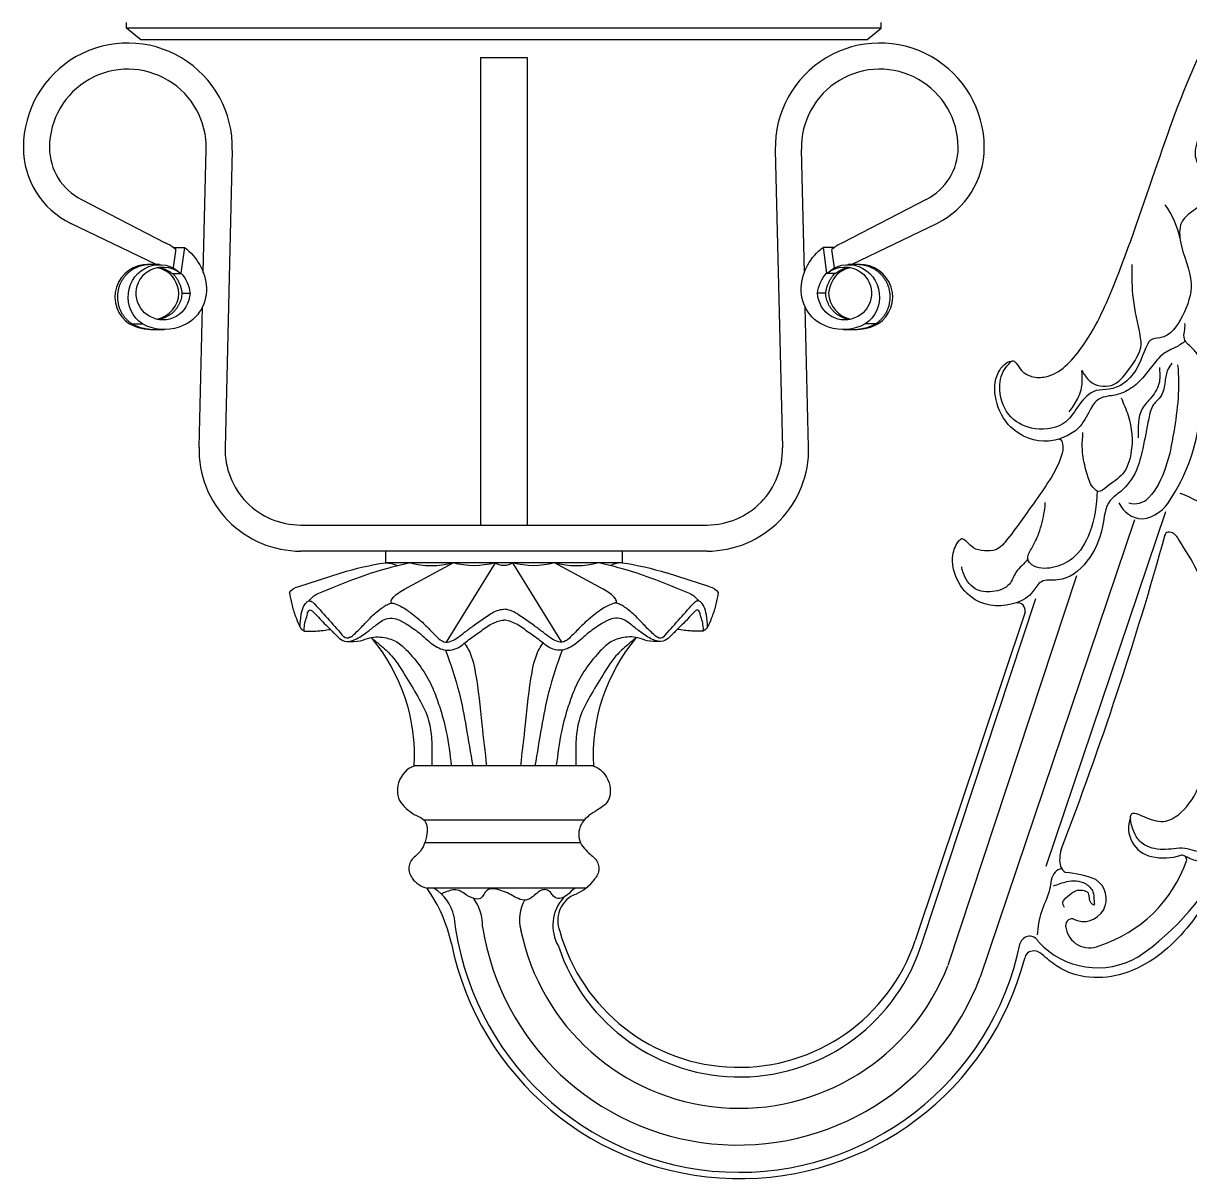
# Model space of a CAD drawing. Header units: millimetres. Extents: x 0 to 13338, y 0 to 11580.
# Drawn here: x 7496.9 to 7898.6, y 3753.6 to 4151.5 of the extents above; entities that cross this region are included whole.
import ezdxf

# ---------------------------------------------------------------- set-up
doc = ezdxf.new("R2010")
doc.units = ezdxf.units.MM
doc.layers.add('dwgmodels.com', color=250, linetype='Continuous')

# ---------------------------------------------------------------- blocks, each defined once
blk = doc.blocks.new('A$C11D80F1E')
at = {"color": 0}
for p, q in [((33.11, 74), (114.57, 74)), ((33.11, 74), (33.11, 70)), ((114.57, 74), (114.57, 70)), ((33.11, 70), (114.57, 70)), ((39.65, 60.87), (56.4, 70)), ((70.81, 70), (54, 42.7)), ((76.88, 70), (93.69, 42.7)), ((108.04, 60.87), (91.29, 70)), ((2.85, 61.76), (17.78, 66.51)), ((144.83, 61.76), (129.91, 66.51)), ((5.13, 46.49), (5.08, 47.54)), ((5.13, 46.49), (9.05, 46.49)), ((142.56, 46.49), (138.64, 46.49)), ((142.56, 46.49), (142.61, 47.54)), ((49.06, 5.42), (49.06, 0)), ((98.62, 5.42), (98.62, 0)), ((42.84, 0), (104.85, 0))]:
    blk.add_line(p, q, dxfattribs=at)
for centre, radius, start, end in [((48.26, -31.96), 103.08, 98.4467, 107.196), ((48.81, 95.32), 26.43, 253.3189, 286.6811), ((63.6, 95.03), 26.05, 253.9416, 286.0584), ((73.84, 74.11), 5.11, 233.547, 306.453), ((73.84, 74.11), 5.11, 233.547, 306.453), ((84.09, 95.03), 26.05, 253.9416, 286.0584), ((98.88, 95.32), 26.43, 253.3189, 286.6811), ((99.43, -31.96), 103.08, 72.804, 81.5533), ((4.57, 56.32), 5.7, 107.4554, 143.1754), ((143.12, 56.32), 5.7, 36.8246, 72.5446), ((12.48, 52.99), 6.92, 114.7666, 145.7117), ((135.21, 52.99), 6.92, 34.2883, 65.2334), ((-873.32, -738.8), 1187.14, 41.28586, 42.01956), ((1021.01, -738.8), 1187.14, 137.98044, 138.71414), ((19.94, 45.68), 1.69, 224.5831, 306.0706), ((-19.76, 3.74), 62.71, 356.5842, 40.2137), ((167.45, 3.74), 62.71, 139.7863, 183.4158), ((127.75, 45.68), 1.69, 233.9294, 315.4169)]:
    blk.add_arc(centre, radius, start, end, dxfattribs=at)
for points in [[(9.58, 59.27), (23.19, 64.71), (33.44, 68.04), (41.22, 70)], [(33.11, 70), (35.52, 69.68), (37.11, 69)], [(138.11, 59.27), (124.5, 64.71), (114.25, 68.04), (106.47, 70)], [(114.57, 70), (112.17, 69.68), (110.58, 69)], [(0, 59.73), (0.77, 55.79), (2.1, 51.51), (3.35, 48.46), (3.95, 47.4), (5.13, 46.49)], [(147.69, 59.73), (146.92, 55.79), (145.59, 51.51), (144.34, 48.46), (143.74, 47.4), (142.56, 46.49)], [(5.08, 47.54), (5.46, 49.75), (6.09, 51.98), (6.65, 53.46), (7.09, 53.73), (8.07, 53.21), (9.95, 51.21), (14.14, 47.02), (16.75, 44.4), (19, 42.96), (22.6, 43.54), (26.63, 46.07)], [(142.61, 47.54), (142.23, 49.75), (141.6, 51.98), (141.03, 53.46), (140.59, 53.73), (139.62, 53.21), (137.73, 51.21), (133.55, 47.02), (130.94, 44.4), (128.69, 42.96), (125.09, 43.54), (121.05, 46.07)], [(9.05, 46.49), (10.98, 46.62), (13.54, 46.96), (14.14, 47.02)], [(19.88, 42.84), (24.52, 43.15), (27.68, 44.13), (33.38, 44.09), (37.42, 42.47), (41.04, 39.15), (45.75, 33.27), (49.34, 26.81), (51.64, 20.55), (54.02, 11.79), (55.76, 0.14)], [(28.13, 44.23), (31.17, 41.77), (35.21, 37.9), (40.37, 30.35), (44.69, 23.05), (47.94, 15.67), (48.96, 9.18), (49.06, 5.42)], [(127.81, 42.84), (123.17, 43.15), (120, 44.13), (114.31, 44.09), (110.27, 42.47), (106.65, 39.15), (101.93, 33.27), (98.35, 26.81), (96.04, 20.55), (93.67, 11.79), (91.93, 0.14)], [(119.56, 44.23), (116.52, 41.77), (112.48, 37.9), (107.31, 30.35), (103, 23.05), (99.75, 15.67), (98.73, 9.18), (98.62, 5.42)], [(138.64, 46.49), (136.71, 46.62), (134.15, 46.96), (133.55, 47.02)], [(68.02, 0), (66.38, 14.39), (64.12, 32.22), (61.61, 40.32), (60.34, 42.35)], [(79.66, 0), (81.31, 14.39), (83.57, 32.22), (86.07, 40.32), (87.35, 42.35)], [(53.79, 39.92), (58.41, 25.31), (60.87, 13.31), (63.11, 0)], [(93.9, 39.92), (89.28, 25.31), (86.82, 13.31), (84.57, 0)]]:
    blk.add_spline(points, degree=3, dxfattribs=at)
for points, knots in [([(35.15, 56.11), (34.88, 56.64), (35.92, 58.79), (38.03, 59.97), (39.65, 60.87)], [0.197406, 0.197406, 0.197406, 0.197406, 1.733081, 6.93265, 6.93265, 6.93265, 6.93265]), ([(112.54, 56.11), (112.81, 56.64), (111.77, 58.79), (109.66, 59.97), (108.04, 60.87)], [0.197406, 0.197406, 0.197406, 0.197406, 1.733081, 6.93265, 6.93265, 6.93265, 6.93265]), ([(3.68, 47.88), (3.75, 49.29), (3.88, 51.66), (4.62, 54.58), (5.63, 56.16), (6.73, 57.1), (7.85, 56.6), (8.39, 56.11), (8.65, 55.82)], [0, 0, 0, 0, 4.220876, 7.14171, 8.810482, 9.961774, 10.979137, 12.122184, 12.122184, 12.122184, 12.122184]), ([(144.01, 47.88), (143.94, 49.29), (143.81, 51.66), (143.07, 54.58), (142.06, 56.16), (140.96, 57.1), (139.83, 56.6), (139.3, 56.11), (139.04, 55.82)], [0, 0, 0, 0, 4.220876, 7.14171, 8.810482, 9.961774, 10.979137, 12.122184, 12.122184, 12.122184, 12.122184]), ([(20.93, 44.31), (20.94, 44.31), (21.5, 44.62), (22.39, 45.51), (24.13, 47.07), (25.64, 48.67), (27.25, 50.47), (29.17, 52.31), (30.83, 53.74), (32.5, 54.89), (33.72, 55.66), (35.36, 56.36), (38.27, 55.13), (40.9, 53.51), (43.96, 51.18), (47.73, 47.7), (50.05, 45.1), (53.03, 42.42), (55.83, 42.85), (57.97, 44.22), (60.47, 46.16), (63.53, 48.51), (66.64, 50.56), (69.87, 52.92), (72.3, 53.96), (73.84, 53.99)], [1.089428, 1.089428, 1.089428, 1.089428, 1.113629, 2.744161, 4.895151, 7.312513, 9.986828, 12.742234, 14.977, 16.847128, 18.632822, 19.677187, 21.312086, 23.926402, 31.094009, 35.520472, 39.976686, 42.401082, 44.540901, 47.111965, 50.262785, 53.927866, 58.727463, 61.370755, 66.062187, 66.062187, 66.062187, 66.062187]), ([(126.76, 44.31), (126.75, 44.31), (126.19, 44.62), (125.3, 45.51), (123.56, 47.07), (122.05, 48.67), (120.44, 50.47), (118.52, 52.31), (116.86, 53.74), (115.19, 54.89), (113.96, 55.66), (112.33, 56.36), (109.42, 55.13), (106.78, 53.51), (103.73, 51.18), (99.96, 47.7), (97.64, 45.1), (94.66, 42.42), (91.86, 42.85), (89.72, 44.22), (87.22, 46.16), (84.16, 48.51), (81.05, 50.56), (77.82, 52.92), (75.38, 53.96), (73.84, 53.99)], [1.089428, 1.089428, 1.089428, 1.089428, 1.113629, 2.744161, 4.895151, 7.312513, 9.986828, 12.742234, 14.977, 16.847128, 18.632822, 19.677187, 21.312086, 23.926402, 31.094009, 35.520472, 39.976686, 42.401082, 44.540901, 47.111965, 50.262785, 53.927866, 58.727463, 61.370755, 66.062187, 66.062187, 66.062187, 66.062187]), ([(26.63, 46.07), (27.69, 46.88), (29.36, 48.16), (31.63, 50), (34.06, 51), (37.19, 50.82), (40.67, 48.7), (44.9, 45.91), (48.75, 42.05), (53.06, 39.62), (57.71, 40.06), (61.24, 43.23), (65.57, 46.13), (69.3, 49.03), (72.53, 50.2), (73.84, 50.23)], [0, 0, 0, 0, 4.006445, 6.311355, 8.705584, 11.556721, 15.399299, 20.626755, 26.798865, 31.785461, 34.793218, 40.136381, 45.507878, 50.455113, 54.650809, 54.650809, 54.650809, 54.650809]), ([(121.05, 46.07), (120, 46.88), (118.33, 48.16), (116.06, 50), (113.63, 51), (110.5, 50.82), (107.02, 48.7), (102.79, 45.91), (98.94, 42.05), (94.63, 39.62), (89.98, 40.06), (86.45, 43.23), (82.12, 46.13), (78.38, 49.03), (75.16, 50.2), (73.84, 50.23)], [0, 0, 0, 0, 4.006445, 6.311355, 8.705584, 11.556721, 15.399299, 20.626755, 26.798865, 31.785461, 34.793218, 40.136381, 45.507878, 50.455113, 54.650809, 54.650809, 54.650809, 54.650809])]:
    blk.add_open_spline(points, degree=3, knots=knots, dxfattribs=at)
blk = doc.blocks.new('Public Light 9_side_dwgmodels.com')
at = {"color": 0}
for p, q in [((-645.01, 3439.06), (-645.01, 3441.06)), ((-385.01, 3439.06), (-645.01, 3439.06)), ((-385.01, 3439.06), (-645.01, 3439.06)), ((-640.01, 3435.06), (-645.01, 3439.06)), ((-390.01, 3435.06), (-385.01, 3439.06)), ((-385.01, 3439.06), (-385.01, 3441.06)), ((-390.01, 3435.06), (-640.01, 3435.06)), ((-390.01, 3435.06), (-640.01, 3435.06)), ((-523.01, 3428.94), (-507.01, 3428.94)), ((-523.01, 3428.94), (-507.01, 3428.94)), ((-523.01, 3428.94), (-523.01, 3267.94)), ((-507.01, 3428.94), (-507.01, 3267.94)), ((-618.54, 3354.91), (-617.52, 3397.28)), ((-618.54, 3354.91), (-617.52, 3397.28)), ((-608.52, 3397.07), (-611, 3294.57)), ((-608.52, 3397.07), (-611, 3294.57)), ((-421.5, 3397.07), (-419.02, 3294.57)), ((-421.5, 3397.07), (-419.02, 3294.57)), ((-411.47, 3354.91), (-412.5, 3397.28)), ((-411.47, 3354.91), (-412.5, 3397.28)), ((-660.48, 3380.06), (-631.64, 3365.15)), ((-660.48, 3380.06), (-631.64, 3365.15)), ((-369.54, 3380.06), (-398.38, 3365.15)), ((-369.54, 3380.06), (-398.38, 3365.15)), ((-634.77, 3357.62), (-664.14, 3371.83)), ((-634.77, 3357.62), (-664.14, 3371.83)), ((-395.25, 3357.62), (-365.88, 3371.83)), ((-395.25, 3357.62), (-365.88, 3371.83)), ((-628.91, 3363.55), (-625.03, 3363.55)), ((-628.91, 3363.55), (-625.03, 3363.55)), ((-625.03, 3363.55), (-626.21, 3354.66)), ((-625.03, 3363.55), (-626.21, 3354.66)), ((-401.11, 3363.55), (-404.99, 3363.55)), ((-401.11, 3363.55), (-404.99, 3363.55)), ((-404.99, 3363.55), (-403.81, 3354.66)), ((-404.99, 3363.55), (-403.81, 3354.66)), ((-401.12, 3356.47), (-402.01, 3362.88)), ((-633.65, 3357.62), (-637.84, 3357.62)), ((-626.36, 3354.66), (-626.21, 3354.66)), ((-626.36, 3354.66), (-626.21, 3354.66)), ((-403.66, 3354.66), (-403.81, 3354.66)), ((-403.66, 3354.66), (-403.81, 3354.66)), ((-392.18, 3357.62), (-396.36, 3357.62)), ((-630.15, 3354.54), (-630.01, 3354.54)), ((-630.15, 3354.54), (-630.01, 3354.54)), ((-629.17, 3354.54), (-626.23, 3354.54)), ((-629.17, 3354.54), (-626.23, 3354.54)), ((-400.85, 3354.54), (-403.79, 3354.54)), ((-400.85, 3354.54), (-403.79, 3354.54)), ((-399.87, 3354.54), (-400, 3354.54)), ((-399.87, 3354.54), (-400, 3354.54)), ((-625.89, 3347.76), (-623.09, 3347.76)), ((-625.89, 3347.76), (-623.09, 3347.76)), ((-404.13, 3347.76), (-406.93, 3347.76)), ((-404.13, 3347.76), (-406.93, 3347.76)), ((-620, 3294.78), (-618.83, 3343)), ((-620, 3294.78), (-618.83, 3343)), ((-410.02, 3294.78), (-411.19, 3343)), ((-410.02, 3294.78), (-411.19, 3343)), ((-643.01, 3337.18), (-639.49, 3337.18)), ((-643.01, 3337.18), (-639.49, 3337.18)), ((-636.12, 3335.28), (-631.99, 3335.28)), ((-398.03, 3335.28), (-393.9, 3335.28)), ((-387.01, 3337.18), (-390.53, 3337.18)), ((-387.01, 3337.18), (-390.53, 3337.18)), ((-287.05, 3272.46), (-328.27, 3150.27)), ((-585.01, 3267.94), (-445.01, 3267.94)), ((-585.01, 3267.94), (-445.01, 3267.94)), ((-297.77, 3269.76), (-350.96, 3112.21)), ((-445.01, 3258.94), (-585.01, 3258.94)), ((-317.8, 3250.44), (-362.02, 3116.25)), ((-331.9, 3242.54), (-370.85, 3124.37)), ((-335.44, 3237.92), (-373.3, 3124.88)), ((-484.35, 3184.94), (-545.67, 3184.94)), ((-487.34, 3166.3), (-542.44, 3166.3)), ((-488.8, 3158.42), (-542.2, 3158.42)), ((-486.86, 3142.8), (-541.44, 3142.8))]:
    blk.add_line(p, q, dxfattribs=at)
for centre, radius, start, end in [((-644.51, 3397.94), 36, 358.613, 180), ((-644.51, 3397.94), 36, 358.613, 180), ((-385.51, 3397.94), 36, 0, 181.387), ((-385.51, 3397.94), 36, 0, 181.387), ((-644.51, 3397.94), 27, 358.613, 180), ((-644.51, 3397.94), 27, 358.613, 180), ((-385.51, 3397.94), 27, 0, 181.387), ((-385.51, 3397.94), 27, 0, 181.387), ((-651.51, 3397.94), 29, 180, 244.182), ((-651.51, 3397.94), 29, 180, 244.182), ((-651.51, 3397.94), 20, 180, 243.356), ((-651.51, 3397.94), 20, 180, 243.356), ((-378.51, 3397.94), 20, 296.644, 0), ((-378.51, 3397.94), 20, 296.644, 0), ((-378.51, 3397.94), 29, 295.818, 0), ((-378.51, 3397.94), 29, 295.818, 0), ((-313.66, 3359.81), 32.3, 11.882, 34.8659), ((-639.63, 3348.29), 18.65, 51.4541, 64.6137), ((-639.63, 3348.29), 18.65, 51.4541, 64.6137), ((-390.38, 3348.29), 18.65, 115.3863, 128.5459), ((-390.38, 3348.29), 18.65, 115.3863, 128.5459), ((-637.84, 3346.51), 11.12, 87.6387, 237.0539), ((-637.84, 3346.51), 11.12, 87.6387, 237.0539), ((-636.56, 3346.62), 10.19, 51.0105, 78.064), ((-636.56, 3346.62), 10.19, 51.0105, 78.064), ((-637.84, 3346.51), 11.12, 46.2524, 62.9284), ((-637.84, 3346.51), 11.12, 46.2524, 62.9284), ((-638.19, 3346.68), 11.34, 5.4632, 56.1835), ((-638.19, 3346.68), 11.34, 5.4632, 56.1835), ((-391.83, 3346.68), 11.34, 123.8165, 174.5368), ((-391.83, 3346.68), 11.34, 123.8165, 174.5368), ((-393.46, 3346.62), 10.19, 101.936, 128.9895), ((-393.46, 3346.62), 10.19, 101.936, 128.9895), ((-392.18, 3346.51), 11.12, 117.0716, 133.7476), ((-392.18, 3346.51), 11.12, 117.0716, 133.7476), ((-392.18, 3346.51), 11.12, 302.9461, 92.3613), ((-392.18, 3346.51), 11.12, 302.9461, 92.3613), ((-636.54, 3348.23), 9.65, 282.6039, 357.1751), ((-636.54, 3348.23), 9.65, 282.6039, 357.1751), ((-393.48, 3348.23), 9.65, 182.8249, 257.3961), ((-393.48, 3348.23), 9.65, 182.8249, 257.3961), ((-636.12, 3352.06), 16.78, 242.4381, 271.5859), ((-636.12, 3352.06), 16.78, 242.4381, 271.5859), ((-393.9, 3352.06), 16.78, 268.4141, 297.5619), ((-393.9, 3352.06), 16.78, 268.4141, 297.5619), ((-339.34, 3312.1), 64.49, 326.6417, 351.5973), ((-585.01, 3293.94), 35, 178.613, 270), ((-585.01, 3293.94), 35, 178.613, 270), ((-585.01, 3293.94), 26, 178.613, 270), ((-585.01, 3293.94), 26, 178.613, 270), ((-445.01, 3293.94), 35, 270, 1.387), ((-445.01, 3293.94), 35, 270, 1.387), ((-445.01, 3293.94), 26, 270, 1.387), ((-445.01, 3293.94), 26, 270, 1.387), ((-294.53, 3279.49), 9.46, 204.7246, 266.8972), ((-297.66, 3281.97), 6.69, 252.2165, 315.5075), ((-296.76, 3282.79), 12.86, 277.6849, 331.4031), ((-1464.1, 3593.2), 1221.94, 339.04181, 344.40095), ((-338.1, 3238.45), 2.71, 348.7265, 98.5679), ((-289.74, 3163.58), 10.09, 159.5102, 257.73), ((-313.06, 3152.77), 10.49, 161.3181, 193.7802), ((-348.07, 3194.45), 91.24, 304.4045, 334.2147), ((-287.68, 3174.38), 21.09, 258.4991, 286.6159), ((-281.39, 3152.59), 1.61, 356.1745, 99.4442), ((-319.49, 3151.78), 4.04, 200.7879, 240.5029), ((-324.21, 3167.82), 47, 287.626, 340.9548), ((-538.82, 3152.23), 9.78, 217.5595, 254.4927), ((-496.97, 3156.22), 16.8, 290.2949, 323.6407), ((-323.79, 3115.65), 32.69, 67.2164, 85.9623), ((-315.28, 3139.19), 7.81, 242.9575, 57.8195), ((-584.35, 3112.53), 52.51, 12.3463, 35.1993), ((-547.08, 3129.91), 15.24, 12.7491, 57.7418), ((-539.38, 3129.66), 17.06, 359.5328, 34.4015), ((-496.46, 3132.05), 13.2, 149.6633, 195.1495), ((-484.02, 3130.01), 14.11, 137.0119, 210.6043), ((-486.63, 3131.75), 9.81, 117.3672, 202.0728), ((-433.94, 3143.82), 98.83, 186.1218, 348.3916), ((-319.21, 3129.98), 2.3, 80.3569, 196.1302), ((-434.36, 3143.43), 89.06, 188.9872, 339.4766), ((-433.8, 3144), 76.96, 191.5429, 338.79), ((-434.02, 3145.17), 64.03, 195.4988, 341.5207), ((-333.9, 3122.89), 3.39, 26.0963, 162.137), ((-313.3, 3130.53), 8.21, 188.3676, 293.9068), ((-433.73, 3144.2), 101.4, 191.6292, 345.4771), ((-433.75, 3143.62), 65.79, 198.4277, 342.989), ((-310.44, 3143.19), 27.76, 222.6515, 300.1001)]:
    blk.add_arc(centre, radius, start, end, dxfattribs=at)
at = {"color": 0, "extrusion": (0, 0, -1)}
for centre, major_axis, start_param, end_param in [((-635.39, 3348.29), (0, 18.65), 0.612572, 1.496177), ((-635.39, 3348.29), (0, 18.65), 0.612572, 1.496177), ((-394.63, 3348.29), (0, 18.65), 4.787008, 5.670613), ((-394.63, 3348.29), (0, 18.65), 4.787008, 5.670613), ((-633.65, 3346.51), (0, 11.12), 3.716611, 7.046725), ((-633.65, 3346.51), (0, 11.12), 3.716611, 7.046725), ((-633.05, 3347.74), (0, -8.9), 0.466622, 2.507431), ((-633.05, 3347.74), (0, -8.9), 0.466622, 2.507431), ((-632.42, 3346.62), (0, -10.19), 2.521056, 3.822089), ((-632.42, 3346.62), (0, -10.19), 2.521056, 3.822089), ((-633.99, 3346.68), (0, -11.34), 3.931376, 4.617039), ((-633.99, 3346.68), (0, -11.34), 3.931376, 4.617039), ((-396.02, 3346.68), (0, -11.34), 1.666146, 2.351809), ((-396.02, 3346.68), (0, -11.34), 1.666146, 2.351809), ((-396.36, 3346.51), (0, 11.12), 5.519646, 8.84976), ((-396.36, 3346.51), (0, 11.12), 5.519646, 8.84976), ((-397.6, 3346.62), (0, -10.19), 2.461097, 3.76213), ((-397.6, 3346.62), (0, -10.19), 2.461097, 3.76213), ((-396.97, 3347.74), (0, -8.9), 3.775755, 5.816563), ((-396.97, 3347.74), (0, -8.9), 3.775755, 5.816563), ((-632.4, 3348.23), (0, -9.65), 4.761694, 6.788615), ((-632.4, 3348.23), (0, -9.65), 4.761694, 6.788615), ((-630.47, 3349.13), (0, 13.52), 1.530111, 2.863474), ((-630.47, 3349.13), (0, 13.52), 1.530111, 2.863474), ((-399.55, 3349.13), (0, 13.52), 3.419712, 4.753074), ((-399.55, 3349.13), (0, 13.52), 3.419712, 4.753074), ((-397.62, 3348.23), (0, -9.65), 5.777756, 7.804677), ((-397.62, 3348.23), (0, -9.65), 5.777756, 7.804677), ((-631.99, 3352.06), (0, 16.78), 2.821184, 3.622639), ((-631.99, 3352.06), (0, 16.78), 2.821184, 3.622639), ((-398.03, 3352.06), (0, 16.78), 2.660546, 3.462001), ((-398.03, 3352.06), (0, 16.78), 2.660546, 3.462001)]:
    blk.add_ellipse(centre, major_axis=major_axis, ratio=0.965926, start_param=start_param, end_param=end_param, dxfattribs=at)
at = {"color": 0}
for points, knots in [([(-144.39, 3456.98), (-144.59, 3457.01), (-149.36, 3457.56), (-156.35, 3455.3), (-169.32, 3455.73), (-167.1, 3467.26), (-176.76, 3468.26), (-180.68, 3474.54), (-187.42, 3472.86), (-193.63, 3466.81), (-205.41, 3461.04), (-214.22, 3468.37), (-221.61, 3464.76), (-221.95, 3456.29), (-229.7, 3451.3), (-236.66, 3447.76), (-243.79, 3448.42), (-247.62, 3441.98), (-246.96, 3432.37), (-256.8, 3432.33), (-262.73, 3426.44), (-263.28, 3418.32), (-261.19, 3407.36), (-270.04, 3405.2), (-276.32, 3401.74), (-277.75, 3393.46), (-271.94, 3387.28), (-273.77, 3377.36), (-282.37, 3373.99), (-282.34, 3362.65), (-276.4, 3352.48), (-280.59, 3340.15), (-285.99, 3331.92), (-292.27, 3332.33), (-294.64, 3327.51), (-296.28, 3321.96), (-301.12, 3316.43), (-306.24, 3314.45), (-312.23, 3314.73), (-317.12, 3309.5), (-321.35, 3301.8), (-331.71, 3299.97), (-341.34, 3304.44), (-345.01, 3313.34), (-343.59, 3320.71), (-341.13, 3323.34), (-339.72, 3324.85), (-337.97, 3323.28), (-336.89, 3320.82), (-333.01, 3318.65), (-324.57, 3318.77), (-313.3, 3330.94), (-302.03, 3356.22), (-290.2, 3391.78), (-278.18, 3425.83), (-262.31, 3454.75), (-241.95, 3476.53), (-209.26, 3490.33), (-178.13, 3488.42), (-157.8, 3484.95), (-149.89, 3482.86)], [68.745573, 68.745573, 68.745573, 68.745573, 69.371789, 83.935665, 92.143186, 99.416194, 109.400519, 114.722692, 119.115345, 127.461122, 141.90907, 152.592056, 155.834714, 164.433194, 174.288665, 181.460787, 188.098034, 193.225248, 201.87069, 212.161103, 215.665147, 226.247689, 235.818054, 243.114032, 249.717189, 256.783266, 264.512078, 273.632936, 281.761003, 288.564313, 303.932519, 315.445726, 326.343852, 329.633935, 331.777673, 341.199383, 347.635797, 352.793961, 357.227745, 364.916484, 372.273516, 383.128446, 392.281224, 402.375148, 409.691607, 412.895663, 413.756208, 415.097047, 418.433565, 422.456093, 427.285249, 442.860315, 467.107627, 511.989599, 554.396405, 575.348715, 610.675786, 641.634077, 678.291245, 702.752214, 702.752214, 702.752214, 702.752214]), ([(-637.38, 3357.61), (-637.58, 3357.6), (-637.79, 3357.59), (-638.36, 3357.54), (-638.74, 3357.48), (-639.48, 3357.33), (-639.84, 3357.24), (-640.55, 3357.03), (-640.89, 3356.9), (-641.53, 3356.64), (-641.86, 3356.49), (-642.51, 3356.14), (-642.83, 3355.95), (-643.46, 3355.53), (-643.76, 3355.31), (-644.33, 3354.84), (-644.6, 3354.6), (-645.09, 3354.11), (-645.33, 3353.85), (-645.8, 3353.28), (-646.02, 3352.98), (-646.44, 3352.36), (-646.63, 3352.04), (-646.98, 3351.39), (-647.13, 3351.07), (-647.39, 3350.44), (-647.52, 3350.1), (-647.73, 3349.4), (-647.82, 3349.04), (-647.97, 3348.31), (-648.02, 3347.94), (-648.09, 3347.21), (-648.11, 3346.85), (-648.11, 3346.51), (-648.11, 3346.16), (-648.09, 3345.81), (-648.02, 3345.08), (-647.97, 3344.71), (-647.82, 3343.97), (-647.73, 3343.61), (-647.51, 3342.91), (-647.39, 3342.57), (-647.13, 3341.94), (-646.97, 3341.61), (-646.63, 3340.97), (-646.43, 3340.64), (-646.01, 3340.02), (-645.79, 3339.72), (-645.32, 3339.16), (-645.08, 3338.89), (-644.59, 3338.41), (-644.32, 3338.16), (-643.75, 3337.7), (-643.45, 3337.47), (-643.09, 3337.24), (-643.05, 3337.21), (-643.01, 3337.18)], [-16.065531, -16.065531, -16.065531, -16.065531, -15.47988, -15.47988, -14.441155, -14.441155, -13.40243, -13.40243, -12.363705, -12.363705, -11.329344, -11.329344, -10.294983, -10.294983, -9.260622, -9.260622, -8.22626, -8.22626, -7.196316, -7.196316, -6.166372, -6.166372, -5.136427, -5.136427, -4.106483, -4.106483, -3.079862, -3.079862, -2.053241, -2.053241, -1.026621, -1.026621, 0, 0, 0, 1.02841, 1.02841, 2.05682, 2.05682, 3.08523, 3.08523, 4.11364, 4.11364, 5.145389, 5.145389, 6.177138, 6.177138, 7.208888, 7.208888, 8.240637, 8.240637, 9.27321, 9.27321, 10.305783, 10.305783, 10.450198, 10.450198, 10.450198, 10.450198]), ([(-637.38, 3357.61), (-637.58, 3357.6), (-637.79, 3357.59), (-638.36, 3357.54), (-638.74, 3357.48), (-639.48, 3357.33), (-639.84, 3357.24), (-640.55, 3357.03), (-640.89, 3356.9), (-641.53, 3356.64), (-641.86, 3356.49), (-642.51, 3356.14), (-642.83, 3355.95), (-643.46, 3355.53), (-643.76, 3355.31), (-644.33, 3354.84), (-644.6, 3354.6), (-645.09, 3354.11), (-645.33, 3353.85), (-645.8, 3353.28), (-646.02, 3352.98), (-646.44, 3352.36), (-646.63, 3352.04), (-646.98, 3351.39), (-647.13, 3351.07), (-647.39, 3350.44), (-647.52, 3350.1), (-647.73, 3349.4), (-647.82, 3349.04), (-647.97, 3348.31), (-648.02, 3347.94), (-648.09, 3347.21), (-648.11, 3346.85), (-648.11, 3346.51), (-648.11, 3346.16), (-648.09, 3345.81), (-648.02, 3345.08), (-647.97, 3344.71), (-647.82, 3343.97), (-647.73, 3343.61), (-647.51, 3342.91), (-647.39, 3342.57), (-647.13, 3341.94), (-646.97, 3341.61), (-646.63, 3340.97), (-646.43, 3340.64), (-646.01, 3340.02), (-645.79, 3339.72), (-645.32, 3339.16), (-645.08, 3338.89), (-644.59, 3338.41), (-644.32, 3338.16), (-643.75, 3337.7), (-643.45, 3337.47), (-643.09, 3337.24), (-643.05, 3337.21), (-643.01, 3337.18)], [-16.065531, -16.065531, -16.065531, -16.065531, -15.47988, -15.47988, -14.441155, -14.441155, -13.40243, -13.40243, -12.363705, -12.363705, -11.329344, -11.329344, -10.294983, -10.294983, -9.260622, -9.260622, -8.22626, -8.22626, -7.196316, -7.196316, -6.166372, -6.166372, -5.136427, -5.136427, -4.106483, -4.106483, -3.079862, -3.079862, -2.053241, -2.053241, -1.026621, -1.026621, 0, 0, 0, 1.02841, 1.02841, 2.05682, 2.05682, 3.08523, 3.08523, 4.11364, 4.11364, 5.145389, 5.145389, 6.177138, 6.177138, 7.208888, 7.208888, 8.240637, 8.240637, 9.27321, 9.27321, 10.305783, 10.305783, 10.450198, 10.450198, 10.450198, 10.450198]), ([(-633.99, 3356.67), (-633.87, 3356.66), (-633.75, 3356.63), (-633.34, 3356.55), (-633.06, 3356.48), (-632.78, 3356.4)], [16.70257, 16.70257, 16.70257, 16.70257, 17.041767, 17.041767, 17.846307, 17.846307, 17.846307, 17.846307]), ([(-633.99, 3356.67), (-633.87, 3356.66), (-633.75, 3356.63), (-633.34, 3356.55), (-633.06, 3356.48), (-632.78, 3356.4)], [16.70257, 16.70257, 16.70257, 16.70257, 17.041767, 17.041767, 17.846307, 17.846307, 17.846307, 17.846307]), ([(-631.88, 3356.1), (-631.82, 3356.08), (-631.76, 3356.05), (-631.41, 3355.91), (-631.11, 3355.77), (-630.51, 3355.45), (-630.21, 3355.28), (-629.66, 3354.92), (-629.41, 3354.73), (-629.17, 3354.54)], [18.753252, 18.753252, 18.753252, 18.753252, 18.943272, 18.943272, 19.890766, 19.890766, 20.838259, 20.838259, 21.701619, 21.701619, 21.701619, 21.701619]), ([(-631.88, 3356.1), (-631.82, 3356.08), (-631.76, 3356.05), (-631.41, 3355.91), (-631.11, 3355.77), (-630.51, 3355.45), (-630.21, 3355.28), (-629.66, 3354.92), (-629.41, 3354.73), (-629.17, 3354.54)], [18.753252, 18.753252, 18.753252, 18.753252, 18.943272, 18.943272, 19.890766, 19.890766, 20.838259, 20.838259, 21.701619, 21.701619, 21.701619, 21.701619]), ([(-400.85, 3354.54), (-400.61, 3354.73), (-400.36, 3354.91), (-399.81, 3355.27), (-399.52, 3355.45), (-398.92, 3355.77), (-398.62, 3355.91), (-398.26, 3356.05), (-398.2, 3356.08), (-398.14, 3356.1)], [38.876029, 38.876029, 38.876029, 38.876029, 39.727604, 39.727604, 40.677094, 40.677094, 41.626584, 41.626584, 41.824921, 41.824921, 41.824921, 41.824921]), ([(-400.85, 3354.54), (-400.61, 3354.73), (-400.36, 3354.91), (-399.81, 3355.27), (-399.52, 3355.45), (-398.92, 3355.77), (-398.62, 3355.91), (-398.26, 3356.05), (-398.2, 3356.08), (-398.14, 3356.1)], [38.876029, 38.876029, 38.876029, 38.876029, 39.727604, 39.727604, 40.677094, 40.677094, 41.626584, 41.626584, 41.824921, 41.824921, 41.824921, 41.824921]), ([(-397.24, 3356.4), (-396.96, 3356.48), (-396.68, 3356.55), (-396.27, 3356.63), (-396.15, 3356.66), (-396.03, 3356.67)], [42.731508, 42.731508, 42.731508, 42.731508, 43.532122, 43.532122, 43.87522, 43.87522, 43.87522, 43.87522]), ([(-397.24, 3356.4), (-396.96, 3356.48), (-396.68, 3356.55), (-396.27, 3356.63), (-396.15, 3356.66), (-396.03, 3356.67)], [42.731508, 42.731508, 42.731508, 42.731508, 43.532122, 43.532122, 43.87522, 43.87522, 43.87522, 43.87522]), ([(-387.01, 3337.18), (-386.97, 3337.21), (-386.92, 3337.24), (-386.57, 3337.47), (-386.26, 3337.7), (-385.69, 3338.16), (-385.43, 3338.41), (-384.94, 3338.89), (-384.7, 3339.16), (-384.23, 3339.72), (-384, 3340.02), (-383.58, 3340.64), (-383.39, 3340.97), (-383.04, 3341.61), (-382.89, 3341.94), (-382.63, 3342.57), (-382.5, 3342.91), (-382.29, 3343.61), (-382.19, 3343.97), (-382.05, 3344.71), (-381.99, 3345.08), (-381.92, 3345.81), (-381.91, 3346.16), (-381.91, 3346.51), (-381.91, 3346.85), (-381.92, 3347.21), (-381.99, 3347.94), (-382.05, 3348.31), (-382.19, 3349.04), (-382.29, 3349.4), (-382.5, 3350.1), (-382.62, 3350.44), (-382.89, 3351.07), (-383.04, 3351.39), (-383.38, 3352.04), (-383.58, 3352.36), (-383.99, 3352.98), (-384.22, 3353.28), (-384.69, 3353.85), (-384.93, 3354.11), (-385.42, 3354.6), (-385.68, 3354.84), (-386.25, 3355.31), (-386.56, 3355.53), (-387.18, 3355.95), (-387.51, 3356.14), (-388.16, 3356.49), (-388.48, 3356.64), (-389.12, 3356.9), (-389.46, 3357.03), (-390.17, 3357.24), (-390.54, 3357.33), (-391.28, 3357.48), (-391.65, 3357.54), (-392.23, 3357.59), (-392.44, 3357.6), (-392.64, 3357.61)], [-10.450198, -10.450198, -10.450198, -10.450198, -10.305783, -10.305783, -9.27321, -9.27321, -8.240637, -8.240637, -7.208888, -7.208888, -6.177138, -6.177138, -5.145389, -5.145389, -4.11364, -4.11364, -3.08523, -3.08523, -2.05682, -2.05682, -1.02841, -1.02841, 0, 0, 0, 1.026621, 1.026621, 2.053241, 2.053241, 3.079862, 3.079862, 4.106483, 4.106483, 5.136427, 5.136427, 6.166372, 6.166372, 7.196316, 7.196316, 8.22626, 8.22626, 9.260622, 9.260622, 10.294983, 10.294983, 11.329344, 11.329344, 12.363705, 12.363705, 13.40243, 13.40243, 14.441155, 14.441155, 15.47988, 15.47988, 16.065531, 16.065531, 16.065531, 16.065531]), ([(-387.01, 3337.18), (-386.97, 3337.21), (-386.92, 3337.24), (-386.57, 3337.47), (-386.26, 3337.7), (-385.69, 3338.16), (-385.43, 3338.41), (-384.94, 3338.89), (-384.7, 3339.16), (-384.23, 3339.72), (-384, 3340.02), (-383.58, 3340.64), (-383.39, 3340.97), (-383.04, 3341.61), (-382.89, 3341.94), (-382.63, 3342.57), (-382.5, 3342.91), (-382.29, 3343.61), (-382.19, 3343.97), (-382.05, 3344.71), (-381.99, 3345.08), (-381.92, 3345.81), (-381.91, 3346.16), (-381.91, 3346.51), (-381.91, 3346.85), (-381.92, 3347.21), (-381.99, 3347.94), (-382.05, 3348.31), (-382.19, 3349.04), (-382.29, 3349.4), (-382.5, 3350.1), (-382.62, 3350.44), (-382.89, 3351.07), (-383.04, 3351.39), (-383.38, 3352.04), (-383.58, 3352.36), (-383.99, 3352.98), (-384.22, 3353.28), (-384.69, 3353.85), (-384.93, 3354.11), (-385.42, 3354.6), (-385.68, 3354.84), (-386.25, 3355.31), (-386.56, 3355.53), (-387.18, 3355.95), (-387.51, 3356.14), (-388.16, 3356.49), (-388.48, 3356.64), (-389.12, 3356.9), (-389.46, 3357.03), (-390.17, 3357.24), (-390.54, 3357.33), (-391.28, 3357.48), (-391.65, 3357.54), (-392.23, 3357.59), (-392.44, 3357.6), (-392.64, 3357.61)], [-10.450198, -10.450198, -10.450198, -10.450198, -10.305783, -10.305783, -9.27321, -9.27321, -8.240637, -8.240637, -7.208888, -7.208888, -6.177138, -6.177138, -5.145389, -5.145389, -4.11364, -4.11364, -3.08523, -3.08523, -2.05682, -2.05682, -1.02841, -1.02841, 0, 0, 0, 1.026621, 1.026621, 2.053241, 2.053241, 3.079862, 3.079862, 4.106483, 4.106483, 5.136427, 5.136427, 6.166372, 6.166372, 7.196316, 7.196316, 8.22626, 8.22626, 9.260622, 9.260622, 10.294983, 10.294983, 11.329344, 11.329344, 12.363705, 12.363705, 13.40243, 13.40243, 14.441155, 14.441155, 15.47988, 15.47988, 16.065531, 16.065531, 16.065531, 16.065531]), ([(-629.03, 3354.54), (-628.83, 3354.33), (-628.63, 3354.11), (-628.2, 3353.59), (-627.97, 3353.28), (-627.54, 3352.65), (-627.35, 3352.32), (-626.99, 3351.66), (-626.84, 3351.33), (-626.57, 3350.68), (-626.44, 3350.34), (-626.22, 3349.63), (-626.13, 3349.26), (-625.98, 3348.51), (-625.92, 3348.13), (-625.89, 3347.76), (-625.89, 3347.76), (-625.89, 3347.76)], [25.530999, 25.530999, 25.530999, 25.530999, 26.377531, 26.377531, 27.429312, 27.429312, 28.481092, 28.481092, 29.532873, 29.532873, 30.579805, 30.579805, 31.626737, 31.626737, 32.67367, 32.67367, 32.678697, 32.678697, 32.678697, 32.678697]), ([(-629.03, 3354.54), (-628.83, 3354.33), (-628.63, 3354.11), (-628.2, 3353.59), (-627.97, 3353.28), (-627.54, 3352.65), (-627.35, 3352.32), (-626.99, 3351.66), (-626.84, 3351.33), (-626.57, 3350.68), (-626.44, 3350.34), (-626.22, 3349.63), (-626.13, 3349.26), (-625.98, 3348.51), (-625.92, 3348.13), (-625.89, 3347.76), (-625.89, 3347.76), (-625.89, 3347.76)], [25.530999, 25.530999, 25.530999, 25.530999, 26.377531, 26.377531, 27.429312, 27.429312, 28.481092, 28.481092, 29.532873, 29.532873, 30.579805, 30.579805, 31.626737, 31.626737, 32.67367, 32.67367, 32.678697, 32.678697, 32.678697, 32.678697]), ([(-404.13, 3347.76), (-404.13, 3347.76), (-404.13, 3347.76), (-404.09, 3348.13), (-404.04, 3348.51), (-403.89, 3349.26), (-403.79, 3349.63), (-403.57, 3350.34), (-403.45, 3350.68), (-403.18, 3351.33), (-403.02, 3351.66), (-402.67, 3352.32), (-402.47, 3352.65), (-402.05, 3353.28), (-401.82, 3353.59), (-401.39, 3354.11), (-401.19, 3354.33), (-400.99, 3354.54)], [34.762506, 34.762506, 34.762506, 34.762506, 34.767534, 34.767534, 35.814466, 35.814466, 36.861398, 36.861398, 37.90833, 37.90833, 38.960111, 38.960111, 40.011892, 40.011892, 41.063673, 41.063673, 41.910204, 41.910204, 41.910204, 41.910204]), ([(-404.13, 3347.76), (-404.13, 3347.76), (-404.13, 3347.76), (-404.09, 3348.13), (-404.04, 3348.51), (-403.89, 3349.26), (-403.79, 3349.63), (-403.57, 3350.34), (-403.45, 3350.68), (-403.18, 3351.33), (-403.02, 3351.66), (-402.67, 3352.32), (-402.47, 3352.65), (-402.05, 3353.28), (-401.82, 3353.59), (-401.39, 3354.11), (-401.19, 3354.33), (-400.99, 3354.54)], [34.762506, 34.762506, 34.762506, 34.762506, 34.767534, 34.767534, 35.814466, 35.814466, 36.861398, 36.861398, 37.90833, 37.90833, 38.960111, 38.960111, 40.011892, 40.011892, 41.063673, 41.063673, 41.910204, 41.910204, 41.910204, 41.910204]), ([(-625.89, 3347.76), (-625.9, 3347.61), (-625.91, 3347.46), (-625.95, 3346.99), (-626, 3346.67), (-626.13, 3346.04), (-626.21, 3345.72), (-626.39, 3345.12), (-626.5, 3344.82), (-626.73, 3344.27), (-626.86, 3343.99), (-627.16, 3343.43), (-627.33, 3343.15), (-627.69, 3342.61), (-627.89, 3342.35), (-628.29, 3341.86), (-628.51, 3341.63), (-628.93, 3341.21), (-629.16, 3341), (-629.66, 3340.59), (-629.92, 3340.39), (-630.47, 3340.03), (-630.75, 3339.87), (-631.31, 3339.57), (-631.6, 3339.43), (-632.15, 3339.2), (-632.45, 3339.1), (-633.07, 3338.91), (-633.39, 3338.83), (-633.79, 3338.75), (-633.88, 3338.73), (-633.97, 3338.72)], [29.168704, 29.168704, 29.168704, 29.168704, 29.594011, 29.594011, 30.485055, 30.485055, 31.376098, 31.376098, 32.267141, 32.267141, 33.162312, 33.162312, 34.057482, 34.057482, 34.952652, 34.952652, 35.847822, 35.847822, 36.747558, 36.747558, 37.647293, 37.647293, 38.547029, 38.547029, 39.446764, 39.446764, 40.349634, 40.349634, 41.252503, 41.252503, 41.498023, 41.498023, 41.498023, 41.498023]), ([(-625.89, 3347.76), (-625.9, 3347.61), (-625.91, 3347.46), (-625.95, 3346.99), (-626, 3346.67), (-626.13, 3346.04), (-626.21, 3345.72), (-626.39, 3345.12), (-626.5, 3344.82), (-626.73, 3344.27), (-626.86, 3343.99), (-627.16, 3343.43), (-627.33, 3343.15), (-627.69, 3342.61), (-627.89, 3342.35), (-628.29, 3341.86), (-628.51, 3341.63), (-628.93, 3341.21), (-629.16, 3341), (-629.66, 3340.59), (-629.92, 3340.39), (-630.47, 3340.03), (-630.75, 3339.87), (-631.31, 3339.57), (-631.6, 3339.43), (-632.15, 3339.2), (-632.45, 3339.1), (-633.07, 3338.91), (-633.39, 3338.83), (-633.79, 3338.75), (-633.88, 3338.73), (-633.97, 3338.72)], [29.168704, 29.168704, 29.168704, 29.168704, 29.594011, 29.594011, 30.485055, 30.485055, 31.376098, 31.376098, 32.267141, 32.267141, 33.162312, 33.162312, 34.057482, 34.057482, 34.952652, 34.952652, 35.847822, 35.847822, 36.747558, 36.747558, 37.647293, 37.647293, 38.547029, 38.547029, 39.446764, 39.446764, 40.349634, 40.349634, 41.252503, 41.252503, 41.498023, 41.498023, 41.498023, 41.498023]), ([(-396.05, 3338.72), (-396.13, 3338.73), (-396.22, 3338.75), (-396.63, 3338.83), (-396.95, 3338.91), (-397.56, 3339.1), (-397.86, 3339.2), (-398.42, 3339.43), (-398.7, 3339.57), (-399.27, 3339.87), (-399.55, 3340.03), (-400.09, 3340.39), (-400.36, 3340.59), (-400.85, 3341), (-401.09, 3341.21), (-401.51, 3341.63), (-401.72, 3341.86), (-402.13, 3342.35), (-402.32, 3342.61), (-402.69, 3343.15), (-402.85, 3343.43), (-403.16, 3343.99), (-403.29, 3344.27), (-403.52, 3344.82), (-403.62, 3345.12), (-403.81, 3345.72), (-403.89, 3346.04), (-404.02, 3346.67), (-404.06, 3346.99), (-404.11, 3347.46), (-404.12, 3347.61), (-404.13, 3347.76)], [15.907913, 15.907913, 15.907913, 15.907913, 16.153433, 16.153433, 17.056302, 17.056302, 17.959171, 17.959171, 18.858907, 18.858907, 19.758643, 19.758643, 20.658378, 20.658378, 21.558114, 21.558114, 22.453284, 22.453284, 23.348454, 23.348454, 24.243624, 24.243624, 25.138795, 25.138795, 26.029838, 26.029838, 26.920881, 26.920881, 27.811925, 27.811925, 28.237232, 28.237232, 28.237232, 28.237232]), ([(-396.05, 3338.72), (-396.13, 3338.73), (-396.22, 3338.75), (-396.63, 3338.83), (-396.95, 3338.91), (-397.56, 3339.1), (-397.86, 3339.2), (-398.42, 3339.43), (-398.7, 3339.57), (-399.27, 3339.87), (-399.55, 3340.03), (-400.09, 3340.39), (-400.36, 3340.59), (-400.85, 3341), (-401.09, 3341.21), (-401.51, 3341.63), (-401.72, 3341.86), (-402.13, 3342.35), (-402.32, 3342.61), (-402.69, 3343.15), (-402.85, 3343.43), (-403.16, 3343.99), (-403.29, 3344.27), (-403.52, 3344.82), (-403.62, 3345.12), (-403.81, 3345.72), (-403.89, 3346.04), (-404.02, 3346.67), (-404.06, 3346.99), (-404.11, 3347.46), (-404.12, 3347.61), (-404.13, 3347.76)], [15.907913, 15.907913, 15.907913, 15.907913, 16.153433, 16.153433, 17.056302, 17.056302, 17.959171, 17.959171, 18.858907, 18.858907, 19.758643, 19.758643, 20.658378, 20.658378, 21.558114, 21.558114, 22.453284, 22.453284, 23.348454, 23.348454, 24.243624, 24.243624, 25.138795, 25.138795, 26.029838, 26.029838, 26.920881, 26.920881, 27.811925, 27.811925, 28.237232, 28.237232, 28.237232, 28.237232]), ([(-643.01, 3337.18), (-642.56, 3336.95), (-642.11, 3336.74), (-641.19, 3336.36), (-640.67, 3336.17), (-639.6, 3335.85), (-639.05, 3335.71), (-637.93, 3335.49), (-637.37, 3335.41), (-636.42, 3335.32), (-636.03, 3335.29), (-635.65, 3335.28)], [17.243593, 17.243593, 17.243593, 17.243593, 18.665907, 18.665907, 20.234399, 20.234399, 21.80289, 21.80289, 23.371382, 23.371382, 24.477745, 24.477745, 24.477745, 24.477745]), ([(-643.01, 3337.18), (-642.56, 3336.95), (-642.11, 3336.74), (-641.19, 3336.36), (-640.67, 3336.17), (-639.6, 3335.85), (-639.05, 3335.71), (-637.93, 3335.49), (-637.37, 3335.41), (-636.42, 3335.32), (-636.03, 3335.29), (-635.65, 3335.28)], [17.243593, 17.243593, 17.243593, 17.243593, 18.665907, 18.665907, 20.234399, 20.234399, 21.80289, 21.80289, 23.371382, 23.371382, 24.477745, 24.477745, 24.477745, 24.477745]), ([(-394.36, 3335.28), (-393.99, 3335.29), (-393.6, 3335.32), (-392.65, 3335.41), (-392.08, 3335.49), (-390.97, 3335.71), (-390.41, 3335.85), (-389.34, 3336.17), (-388.83, 3336.36), (-387.91, 3336.74), (-387.46, 3336.95), (-387.01, 3337.18)], [75.328551, 75.328551, 75.328551, 75.328551, 76.434914, 76.434914, 78.003406, 78.003406, 79.571897, 79.571897, 81.140389, 81.140389, 82.562703, 82.562703, 82.562703, 82.562703]), ([(-394.36, 3335.28), (-393.99, 3335.29), (-393.6, 3335.32), (-392.65, 3335.41), (-392.08, 3335.49), (-390.97, 3335.71), (-390.41, 3335.85), (-389.34, 3336.17), (-388.83, 3336.36), (-387.91, 3336.74), (-387.46, 3336.95), (-387.01, 3337.18)], [75.328551, 75.328551, 75.328551, 75.328551, 76.434914, 76.434914, 78.003406, 78.003406, 79.571897, 79.571897, 81.140389, 81.140389, 82.562703, 82.562703, 82.562703, 82.562703])]:
    blk.add_open_spline(points, degree=3, knots=knots, dxfattribs=at)
blk.add_rational_spline([(-628.01, 3362.88), (-628.45, 3359.69), (-628.9, 3356.47)], [1.00000204161, 1.00001092562, 1.0000047019], degree=2, dxfattribs=at)
blk.add_rational_spline([(-628.01, 3362.88), (-628.45, 3359.69), (-628.9, 3356.47)], [1.00000204161, 1.00001092562, 1.0000047019], degree=2, dxfattribs=at)
for points in [[(-315.9, 3321.14), (-313.17, 3317.51), (-305.72, 3316.05), (-299.81, 3321.41), (-295.51, 3330.27), (-295.8, 3333.18), (-298.13, 3345.81), (-298.56, 3357.72)], [(-320.26, 3306.88), (-317.45, 3311.24), (-315.81, 3316.51), (-315.9, 3321.14)]]:
    blk.add_spline(points, degree=3, dxfattribs=at)
for points, start_tangent, end_tangent in [([(-254.36, 3279.93), (-259.74, 3283.58), (-267.91, 3291.54), (-269.32, 3299.28), (-274.77, 3305.96), (-274.95, 3315.82), (-274.6, 3322.89), (-275.83, 3326.23), (-278.12, 3329.05), (-280.59, 3332.04), (-280.41, 3337.31)], (-0.433336, -0.901233), (-0.175403, 0.984497)), ([(-280.32, 3331.44), (-283.71, 3329.11), (-287.76, 3326.89), (-291.8, 3322.52), (-297.22, 3316.39), (-302.24, 3313.32), (-306.94, 3312.28), (-310.07, 3311.3), (-313.07, 3307.58), (-317.12, 3301.31), (-321.62, 3298.38), (-327.37, 3296.81), (-340.35, 3301.63), (-345.45, 3311.03), (-344.6, 3320.61), (-340.09, 3324.4)], (-0.6566, -0.754239), (0.995386, 0.095949)), ([(-284.87, 3323.66), (-286.24, 3321.52), (-287.24, 3317.41), (-288.68, 3312.31), (-291.2, 3309.42), (-292.87, 3304.54), (-294.93, 3294.34), (-297.22, 3286.56), (-302.48, 3279.54), (-306.14, 3276.34), (-308.77, 3267.42), (-314.14, 3255.46), (-324.25, 3249.01), (-329.85, 3248.4), (-332.77, 3244.99), (-338.45, 3241.14), (-352.6, 3242.17), (-358.83, 3249.18), (-360.33, 3257.56), (-358.17, 3262.6)], (-0.538065, -0.842903), (0.643148, 0.765742)), ([(-282.91, 3323.12), (-284.25, 3299.93), (-292.89, 3277.28)], (0.109327, -0.994006), (-0.672867, -0.739764)), ([(-289.2, 3322.24), (-289.2, 3317.3), (-291.94, 3311.93), (-295.12, 3307.98), (-296.55, 3298)], (0.080319, -0.996769), (-0.032086, -0.999485)), ([(-302.38, 3311.79), (-299.96, 3305.64), (-298.98, 3292.58), (-301.83, 3285.56), (-307.32, 3281.06), (-310.17, 3279.53), (-311.71, 3280.51), (-314.01, 3285.23), (-315.55, 3292.14), (-315.66, 3297.63), (-315.55, 3299.82)], (0.385981, -0.922507), (-0.055033, 0.998485)), ([(-276.28, 3298.58), (-271.37, 3289.54), (-268.14, 3281.23), (-268.99, 3273.76), (-268.48, 3272.58), (-263.73, 3266.64), (-259.82, 3258.5), (-260.16, 3251.37), (-261.18, 3245.27), (-257.62, 3236.27), (-252.86, 3228.76), (-253.2, 3220.79), (-256.94, 3216.89), (-258.29, 3211.29), (-254.25, 3205.39), (-252.55, 3202.42), (-253.32, 3190.03), (-256.25, 3177.78), (-260.35, 3172.27), (-262.4, 3171.22), (-262.05, 3166.98), (-263.46, 3162.63), (-268.21, 3156.54), (-276.18, 3155.43), (-279.58, 3156.43), (-287.08, 3156.19), (-294.17, 3157.66), (-297.51, 3161.34), (-298.56, 3168.61), (-293.87, 3167.2), (-287.08, 3165.97), (-278.93, 3172.08), (-271.98, 3194.19), (-270.31, 3226.97), (-276.29, 3252.33), (-282.33, 3262.68), (-283.51, 3264.33), (-285.16, 3265.39), (-286.93, 3265.15), (-287.44, 3264.12)], (0.393862, -0.91917), (-0.70607, -0.708142)), ([(-323.85, 3297.52), (-322.45, 3294.91), (-322.71, 3292.69), (-331.76, 3276.45), (-341.35, 3263.27), (-345.58, 3259.41), (-349.44, 3259.1), (-353.24, 3260.1), (-355.36, 3262), (-356.58, 3262.9), (-357.74, 3262.94), (-358.17, 3262.6)], (0.965762, 0.259431), (0.122608, 0.992455)), ([(-310.65, 3279.69), (-313.23, 3265.29), (-319.13, 3256.44), (-326.02, 3253.29), (-333.1, 3254.27), (-334.48, 3256.04), (-333.3, 3259.78), (-330.74, 3265.09), (-328.77, 3272.76), (-328.58, 3275.71)], (-0.016795, -0.999859), (-0.096817, 0.995302)), ([(-269.18, 3275.43), (-273.15, 3275.12), (-281.52, 3278.68), (-282.16, 3278.71)], (-0.717227, -0.69684), (-0.04869, -0.998814)), ([(-334.52, 3256.24), (-338.6, 3251.59), (-340.82, 3247.62), (-346.68, 3245.02), (-352.6, 3246), (-356.9, 3251.85), (-357.29, 3253.48)], (-0.56009, -0.828432), (-0.185243, 0.982693)), ([(-175.7, 3210.22), (-164.49, 3210.6), (-154.27, 3207.95), (-153.08, 3206.4), (-152.81, 3204.12), (-154.36, 3202.39), (-163.45, 3197.71), (-170.33, 3197), (-172.98, 3196.91), (-175.31, 3195.56), (-176.17, 3193.08), (-175.81, 3189.94), (-177.38, 3188.37), (-179.67, 3187.47), (-181.6, 3185.94), (-180.61, 3182.75), (-174.73, 3174.29), (-170.01, 3166.37), (-168.21, 3159.9), (-168.3, 3158.06), (-169.47, 3157.39), (-174.1, 3157.88), (-182.64, 3162.69), (-189.34, 3169.2), (-191.45, 3171.67), (-193.24, 3173.16), (-194.64, 3172.62), (-196.61, 3169.25), (-198.99, 3167.59), (-201.96, 3168.67), (-204.88, 3169.52), (-205.73, 3168.49), (-208.08, 3160.52), (-212.93, 3150.51), (-216.92, 3148.62), (-219.8, 3150.91), (-221.65, 3163.18), (-220.35, 3172.52), (-219.77, 3175.3), (-220.13, 3176.11), (-223.27, 3175.84), (-225.16, 3176.35), (-225.83, 3178.64), (-226.82, 3179.71), (-229.02, 3178.1), (-240.26, 3173.47), (-250.32, 3173.69), (-252.07, 3174.64), (-254.32, 3173.87), (-255.95, 3170.62), (-271.22, 3140.89), (-287.64, 3121.13), (-304.18, 3112.75), (-316.35, 3112.64), (-324.04, 3115.73), (-328.97, 3119.52), (-332.07, 3121.24), (-335.29, 3119.64), (-335.56, 3118.77)], (0.99845, -0.055653), (-0.43227, -0.901744)), ([(-545.67, 3184.94), (-551.26, 3179.13), (-550.49, 3172.35), (-547.99, 3169.77), (-545.06, 3167.83), (-542.44, 3166.3), (-541.49, 3161.64), (-544.34, 3154.94), (-547.15, 3151.95), (-547.51, 3148.06), (-546.58, 3146.26)], (-0.973987, -0.226604), (0.47448, -0.880266)), ([(-484.35, 3184.94), (-478.76, 3179.13), (-479.53, 3172.35), (-482.87, 3169.77), (-485.67, 3167.83), (-487.34, 3166.3), (-489.07, 3159.83), (-485.67, 3154.94), (-482.87, 3151.95), (-482.51, 3148.06), (-483.44, 3146.26)], (0.973987, -0.226604), (-0.47448, -0.880266)), ([(-264.78, 3156.47), (-269.96, 3152.19), (-276.75, 3152.36), (-278.97, 3153.2), (-280.31, 3153.78)], (-0.420092, -0.907481), (-0.940882, 0.338735)), ([(-322.83, 3149.5), (-325.08, 3148.35), (-327, 3142.42), (-329.83, 3134.76), (-331.24, 3126.75)], (-0.996408, -0.084685), (-0.055808, -0.998442)), ([(-490.36, 3142.8), (-493.1, 3140.52), (-497.33, 3139.63), (-499.58, 3141.98), (-501.27, 3142.33), (-504.82, 3140.08), (-507.45, 3138.75), (-512.52, 3140.58), (-517.81, 3142.47), (-520.9, 3142.09), (-523.03, 3139.34), (-525.28, 3139.29), (-528.59, 3140.97), (-531.01, 3142.21), (-535.09, 3141.49), (-536.4, 3140.79)], (-0.943888, -0.330265), (-0.74205, -0.670345))]:
    blk.add_spline(points, degree=3, dxfattribs=dict(at, start_tangent=start_tangent, end_tangent=end_tangent))
at = {"color": 0, "end_tangent": (0.863323, -0.504652)}
blk.add_spline([(-325.72, 3143.63), (-321.04, 3145.1), (-314.7, 3144.41), (-312.1, 3141.64), (-311.67, 3138.25), (-311.75, 3137.04), (-312.33, 3137.34), (-313.23, 3139.02), (-313.65, 3141.08), (-315.63, 3142.04), (-318.11, 3141.83), (-320.87, 3139.85), (-322.58, 3138.03), (-321.95, 3136.35)], degree=3, dxfattribs=at)
at = {"color": 0, "xscale": -1}
blk.add_blockref('A$C11D80F1E', (-441.16, 3184.94), dxfattribs=at)

msp = doc.modelspace()

# ---------------------------------------------------------------- block references
at = {"layer": 'dwgmodels.com'}
msp.add_blockref('Public Light 9_side_dwgmodels.com', (8177.38, 710.8), dxfattribs=at)

doc.saveas('drawing.dxf')
